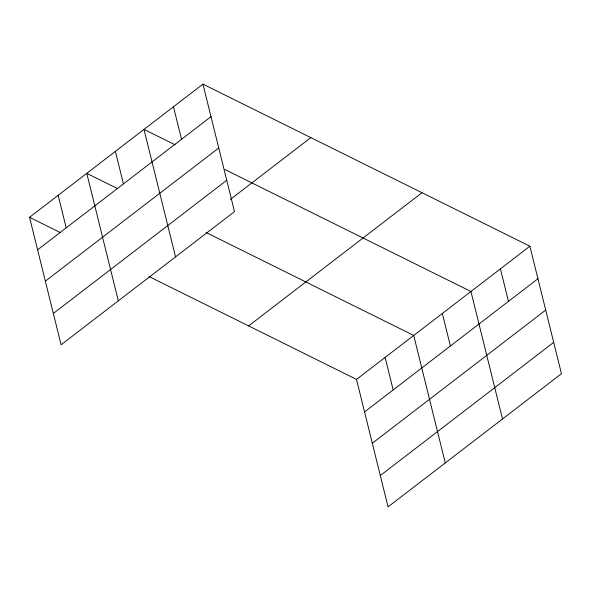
<?xml version="1.0" encoding="UTF-8"?>
<svg xmlns="http://www.w3.org/2000/svg" width="591" height="591" viewBox="0 0 591 591"><rect width="100%" height="100%" fill="white"/><g stroke="black" fill="none" stroke-linecap="round" stroke-linejoin="round"><path stroke-width="0.89" d="M202.942 84.121L234.494 211.608L61.102 344.789L29.55 217.296L202.942 84.121L529.898 246.211L561.45 373.704L388.058 506.879L356.506 379.392L148.888 276.462M37.602 249.823L210.994 116.649M45.352 281.161L218.751 147.986M53.345 313.452L226.737 180.27M230.431 199.374L310.836 137.607M248.612 325.9L422.004 192.725M356.506 379.392L529.898 246.211M364.551 411.92L537.95 278.738M372.308 443.257L545.707 310.076M380.301 475.541L553.693 342.366M175.054 144.802L143.99 129.399L175.542 256.893M224.912 169.521L470.946 291.496L502.498 418.982M117.831 188.751L86.774 173.348L118.318 300.841M206.111 232.514L413.722 335.444L445.274 462.93M29.55 217.296L60.607 232.699M500.422 268.853L508.474 301.38M442.334 313.466L450.386 345.994M385.118 357.415L393.163 389.942M173.466 106.757L181.518 139.284M115.378 151.377L123.43 183.904M58.162 195.325L66.207 227.853"/></g></svg>
